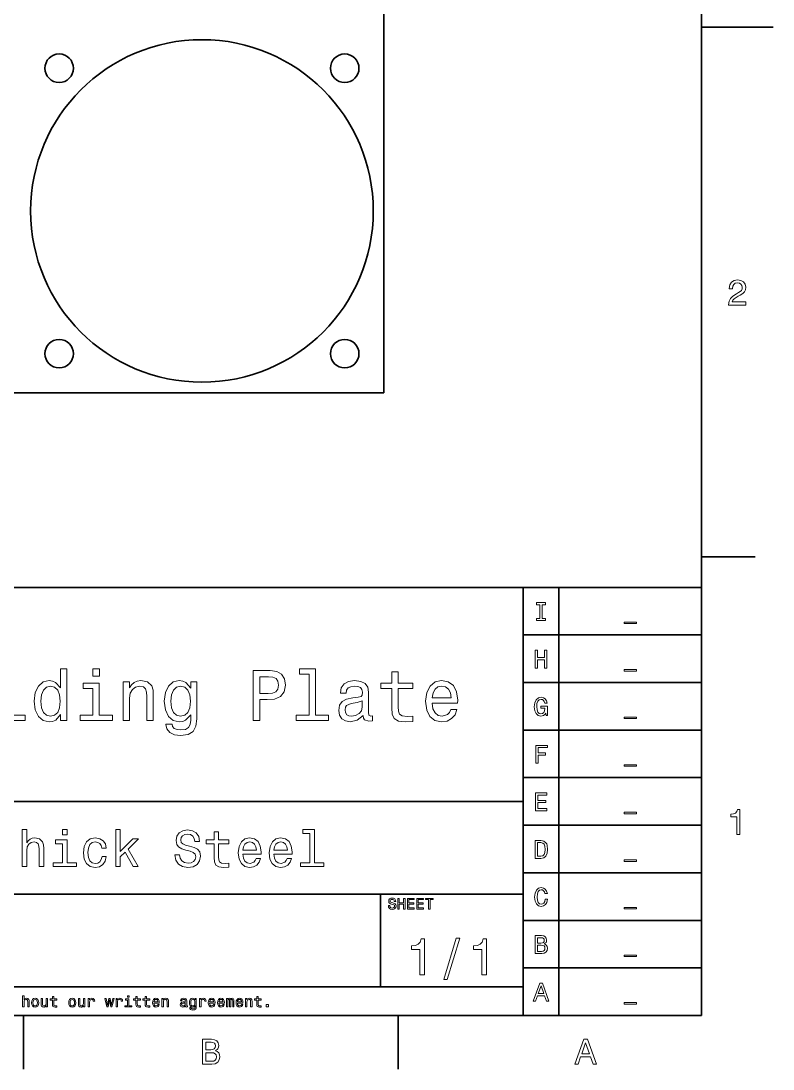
# Model space of a CAD drawing. Extents: x 0 to 420, y 0 to 297.
# Drawn here: x 314.6 to 420, y 2.5 to 149.4 of the extents above; entities that cross this region are included whole.
import ezdxf

# ---------------------------------------------------------------- set-up
doc = ezdxf.new("R2010")
doc.units = 0

msp = doc.modelspace()

# ---------------------------------------------------------------- linework, layer by layer
at = {"color": 7, "lineweight": 35}
for p, q in [((410, 10), (410, 287)), ((365.5, 97.249992), (365.5, 199.749985)), ((410, 148.5), (420, 148.5)), ((54.500008, 97.249992), (365.5, 97.249992)), ((410, 74.300003), (417.5, 74.300003)), ((220, 70), (410, 70)), ((385, 10), (385, 70)), ((390, 10), (390, 70)), ((410, 70), (410, 10)), ((385, 63.333332), (410, 63.333332)), ((385, 56.666668), (410, 56.666668)), ((385, 50), (410, 50)), ((385, 43.333332), (410, 43.333332)), ((220, 40), (385, 40)), ((385, 36.666668), (410, 36.666668)), ((385, 30), (410, 30)), ((220, 27), (385, 27)), ((365, 14), (365, 27)), ((385, 23.333334), (410, 23.333334)), ((385, 16.666666), (410, 16.666666)), ((220, 14), (385, 14)), ((10, 10), (410, 10)), ((220, 10), (410, 10)), ((315, 10), (315, 2.5)), ((367.5, 10), (367.5, 2.5))]:
    msp.add_line(p, q, dxfattribs=at)
at = {"color": 7, "lineweight": 13}
for points in [[(413.76947, 109.566788), (416.175079, 109.566788), (416.175079, 110.000504), (414.273773, 110.000504), (414.3797, 110.237534), (414.561249, 110.434219), (415.121033, 110.79229), (415.418579, 110.943588), (415.751434, 111.160446), (415.988464, 111.412613), (416.124634, 111.710159), (416.175079, 112.048058), (416.089355, 112.471687), (415.852325, 112.804543), (415.489197, 113.016357), (415.020172, 113.092003), (414.536041, 113.006271), (414.167877, 112.769234), (413.930847, 112.390999), (413.850159, 111.891716), (413.850159, 111.821114), (414.309082, 111.821114), (414.309082, 111.861458), (414.354462, 112.204399), (414.490631, 112.456558), (414.707489, 112.617943), (414.994965, 112.673416), (415.287476, 112.622986), (415.504333, 112.496902), (415.645538, 112.300217), (415.695984, 112.053101), (415.660675, 111.821114), (415.56485, 111.624428), (415.403473, 111.452957), (415.181549, 111.301659), (414.884003, 111.140274), (414.389771, 110.827591), (414.041779, 110.494743), (413.835022, 110.091286), (413.76947, 109.581917)], [(387.33429, 65.659821), (386.873199, 65.659821), (386.873199, 65.357224), (388.126801, 65.357224), (388.126801, 65.659821), (387.66571, 65.659821), (387.66571, 67.554626), (388.126801, 67.554626), (388.126801, 67.857224), (386.873199, 67.857224), (386.873199, 67.554626), (387.33429, 67.554626)], [(399.132568, 65.140724), (399.132568, 64.938995), (400.867432, 64.938995), (400.867432, 65.140724)], [(386.664276, 58.690563), (386.999298, 58.690563), (386.999298, 59.864914), (388.000732, 59.864914), (388.000732, 58.690563), (388.332123, 58.690563), (388.332123, 61.190563), (388.000732, 61.190563), (388.000732, 60.171112), (386.999298, 60.171112), (386.999298, 61.190563), (386.664276, 61.190563)], [(312.533142, 57.82925), (312.533142, 52.079971), (310.707489, 52.079971), (310.707489, 51.333572), (315.236298, 51.333572), (315.236298, 52.079971), (313.420746, 52.079971), (313.420746, 58.575645), (311.141205, 58.575645), (311.141205, 57.82925)], [(320.168579, 52.17075), (320.168579, 51.333572), (321.056183, 51.333572), (321.056183, 58.575645), (320.17868, 58.575645), (320.17868, 55.922909), (319.502869, 56.68948), (319.089325, 56.871037), (318.615265, 56.941643), (317.757935, 56.739914), (317.092224, 56.175072), (316.658508, 55.267288), (316.507202, 54.046829), (316.658508, 52.826366), (317.092224, 51.908501), (317.757935, 51.333572), (318.615265, 51.14193), (319.089325, 51.212536), (319.51297, 51.394093)], [(325.655609, 58.575645), (324.71759, 58.575645), (324.71759, 57.567001), (325.655609, 57.567001)], [(347.159943, 51.333572), (348.087891, 51.333572), (348.087891, 54.288902), (349.116699, 54.288902), (350.155609, 54.339336), (350.982697, 54.692364), (351.517273, 55.378242), (351.698853, 56.31628), (351.557617, 57.183716), (351.154175, 57.819164), (350.488464, 58.20245), (349.580688, 58.333572), (347.159943, 58.333572)], [(349.328522, 57.476223), (349.933716, 57.415707), (350.377502, 57.224064), (350.639771, 56.871037), (350.73053, 56.31628), (350.629669, 55.731266), (350.35733, 55.378242), (349.893372, 55.196686), (349.257904, 55.146252), (348.087891, 55.146252), (348.087891, 57.476223)], [(355.037445, 57.82925), (355.037445, 52.079971), (353.211792, 52.079971), (353.211792, 51.333572), (357.740631, 51.333572), (357.740631, 52.079971), (355.925049, 52.079971), (355.925049, 58.575645), (353.645508, 58.575645), (353.645508, 57.82925)], [(366.606628, 55.811958), (366.606628, 53.098701), (366.667114, 52.22118), (366.949554, 51.615993), (367.514404, 51.262966), (368.472595, 51.14193), (369.521606, 51.192364), (369.521606, 51.958931), (368.755035, 51.898415), (368.059052, 51.979107), (367.685852, 52.231266), (367.524475, 52.6549), (367.494232, 53.25), (367.494232, 55.811958), (369.521606, 55.811958), (369.521606, 56.568443), (367.494232, 56.568443), (367.494232, 58.152016), (366.606628, 58.152016), (366.606628, 56.568443), (365.073486, 56.568443), (365.073486, 55.811958)], [(399.132568, 58.474064), (399.132568, 58.272335), (400.867432, 58.272335), (400.867432, 58.474064)], [(318.766571, 56.144814), (319.351593, 56.003601), (319.79538, 55.610229), (320.057648, 54.954609), (320.158508, 54.046829), (320.057648, 53.12896), (319.79538, 52.473343), (319.351593, 52.069885), (318.766571, 51.938759), (318.211823, 52.069885), (317.788177, 52.473343), (317.505768, 53.13905), (317.414978, 54.046829), (317.505768, 54.944523), (317.788177, 55.600143), (318.211823, 56.003601)], [(325.625366, 52.079971), (325.625366, 56.568443), (323.345825, 56.568443), (323.345825, 55.811958), (324.737762, 55.811958), (324.737762, 52.079971), (322.92218, 52.079971), (322.92218, 51.333572), (327.46109, 51.333572), (327.46109, 52.079971)], [(328.984131, 51.333572), (329.871765, 51.333572), (329.871765, 54.460373), (329.962524, 55.176514), (330.255035, 55.701008), (330.708923, 56.023773), (331.314117, 56.144814), (331.798279, 56.043945), (332.100861, 55.771614), (332.252167, 55.317722), (332.302582, 54.712536), (332.302582, 51.333572), (333.190186, 51.333572), (333.190186, 54.894093), (333.149841, 55.610229), (332.968292, 56.20533), (332.373199, 56.75), (331.445251, 56.941643), (330.930847, 56.871037), (330.497101, 56.679394), (330.123901, 56.356628), (329.831421, 55.922909), (329.831421, 56.75), (328.984131, 56.75)], [(339.272339, 51.575645), (339.272339, 56.75), (338.425049, 56.75), (338.425049, 55.872478), (337.729095, 56.669308), (337.305481, 56.871037), (336.831421, 56.941643), (335.97406, 56.739914), (335.30835, 56.175072), (334.874634, 55.267288), (334.723328, 54.046829), (334.874634, 52.81628), (335.30835, 51.908501), (335.97406, 51.333572), (336.831421, 51.14193), (337.315552, 51.212536), (337.719025, 51.394093), (338.425049, 52.160664), (338.425049, 51.394093), (338.34436, 50.788902), (338.122467, 50.355186), (337.698853, 50.103024), (337.063385, 50.012245), (336.508636, 50.072765), (336.115265, 50.224064), (335.88327, 50.486309), (335.812683, 50.839336), (334.955322, 50.839336), (334.955322, 50.798988), (335.086456, 50.153458), (335.489899, 49.669308), (336.135437, 49.356628), (337.01297, 49.245674), (338.061951, 49.396973), (338.757935, 49.820602), (339.151306, 50.556915)], [(335.641205, 54.046829), (335.731995, 54.944523), (336.004333, 55.610229), (336.427948, 56.003601), (336.992798, 56.144814), (337.587891, 56.003601), (338.031677, 55.610229), (338.304016, 54.944523), (338.404907, 54.046829), (338.304016, 53.12896), (338.031677, 52.473343), (337.587891, 52.069885), (336.992798, 51.938759), (336.427948, 52.069885), (336.004333, 52.473343), (335.731995, 53.13905)], [(362.561951, 52.039623), (362.561951, 52.009365), (362.612366, 51.666424), (362.763672, 51.424351), (363.399109, 51.232708), (363.893372, 51.3134), (363.893372, 51.999279), (363.681549, 51.969021), (363.399109, 52.100143), (363.348694, 52.503601), (363.348694, 55.307636), (363.227661, 56.023773), (362.874634, 56.528095), (362.259338, 56.830688), (361.391907, 56.941643), (360.544647, 56.820602), (359.919312, 56.477665), (359.52594, 55.943081), (359.394806, 55.23703), (359.394806, 55.176514), (360.19162, 55.176514), (360.262238, 55.600143), (360.484131, 55.902737), (360.84726, 56.084293), (361.361664, 56.1549), (361.855896, 56.104465), (362.208923, 55.953171), (362.420746, 55.690922), (362.491333, 55.327808), (362.450989, 54.904179), (362.289612, 54.692364), (361.886169, 54.591499), (361.129669, 54.510807), (360.262238, 54.32925), (359.646973, 54.006485), (359.283844, 53.502159), (359.172913, 52.755764), (359.273773, 52.090057), (359.586426, 51.595821), (360.090759, 51.283138), (360.786743, 51.172188), (361.724762, 51.384007)], [(372.265106, 53.78458), (375.815552, 53.78458), (375.825623, 54.198124), (375.664246, 55.358067), (375.220459, 56.225502), (374.514404, 56.75), (373.576355, 56.941643), (372.658478, 56.739914), (371.952423, 56.175072), (371.498535, 55.257202), (371.337158, 54.046829), (371.488464, 52.806194), (371.942352, 51.898415), (372.638306, 51.333572), (373.546082, 51.14193), (374.332825, 51.273052), (374.978363, 51.615993), (375.452423, 52.160664), (375.724762, 52.886887), (374.847229, 52.886887), (374.66568, 52.483429), (374.403442, 52.180836), (373.657043, 51.938759), (373.082123, 52.049709), (372.648407, 52.402737), (372.365967, 52.977665), (372.265106, 53.754322)], [(372.265106, 54.530979), (372.376068, 55.226944), (372.648407, 55.741352), (373.061951, 56.054031), (373.606628, 56.164986), (374.141205, 56.054031), (374.554749, 55.741352), (374.806885, 55.226944), (374.897675, 54.530979)], [(388.159241, 52.35891), (388.220459, 52.023895), (388.400574, 52.023895), (388.400574, 53.37476), (387.489197, 53.37476), (387.489197, 53.068565), (388.051147, 53.068565), (388.051147, 53.046951), (388.007935, 52.715538), (387.89267, 52.470581), (387.716156, 52.315681), (387.496399, 52.265251), (387.251434, 52.33009), (387.060516, 52.524616), (386.938049, 52.845222), (386.894806, 53.284702), (386.934448, 53.720581), (387.056915, 54.041187), (387.251434, 54.23571), (387.514404, 54.304153), (387.694519, 54.268131), (387.842224, 54.167267), (387.950287, 53.997959), (388.011536, 53.771015), (388.368164, 53.771015), (388.274506, 54.116837), (388.097992, 54.376202), (387.849426, 54.534702), (387.536041, 54.592339), (387.125366, 54.502281), (386.815552, 54.239311), (386.617432, 53.825047), (386.548981, 53.273895), (386.617432, 52.719139), (386.815552, 52.304874), (387.107361, 52.041908), (387.474792, 51.955452), (387.680115, 51.984268), (387.863831, 52.056316), (388.022339, 52.182396)], [(362.46109, 53.229828), (362.340027, 52.70533), (362.017273, 52.301872), (361.533142, 52.039623), (360.938019, 51.948845), (360.554749, 51.999279), (360.28241, 52.160664), (360.110931, 52.443081), (360.060516, 52.836452), (360.100861, 53.18948), (360.262238, 53.441643), (360.907776, 53.724064), (361.724762, 53.8451), (362.46109, 54.087173)], [(399.132568, 51.807396), (399.132568, 51.605667), (400.867432, 51.605667), (400.867432, 51.807396)], [(386.761536, 45.357231), (387.096558, 45.357231), (387.096558, 46.506367), (388.148407, 46.506367), (388.148407, 46.805359), (387.096558, 46.805359), (387.096558, 47.554638), (388.389771, 47.554638), (388.389771, 47.857231), (386.761536, 47.857231)], [(399.132568, 45.140732), (399.132568, 44.939003), (400.867432, 44.939003), (400.867432, 45.140732)], [(386.74353, 38.690563), (388.328522, 38.690563), (388.328522, 38.993156), (387.074921, 38.993156), (387.074921, 39.839699), (388.19165, 39.839699), (388.19165, 40.138691), (387.074921, 40.138691), (387.074921, 40.88797), (388.299713, 40.88797), (388.299713, 41.190563), (386.74353, 41.190563)], [(399.132568, 38.474064), (399.132568, 38.272335), (400.867432, 38.272335), (400.867432, 38.474064)], [(414.909241, 35.366787), (415.368164, 35.366787), (415.368164, 38.892002), (415.025208, 38.892002), (414.934448, 38.584366), (414.752899, 38.377594), (414.475525, 38.256557), (414.092224, 38.216209), (414.092224, 37.858143), (414.909241, 37.858143)], [(314.83429, 30.881124), (315.468323, 30.881124), (315.468323, 33.114555), (315.533142, 33.62608), (315.742096, 34.000721), (316.066284, 34.23127), (316.498566, 34.317722), (316.844391, 34.245678), (317.060516, 34.051155), (317.16861, 33.726944), (317.20462, 33.29467), (317.20462, 30.881124), (317.838623, 30.881124), (317.838623, 33.424351), (317.809814, 33.935879), (317.680115, 34.36095), (317.255066, 34.75), (316.592224, 34.886887), (316.231995, 34.836456), (315.922211, 34.69957), (315.662842, 34.483429), (315.468323, 34.188042), (315.468323, 36.054035), (314.83429, 36.054035)], [(321.131134, 36.054035), (320.46109, 36.054035), (320.46109, 35.333572), (321.131134, 35.333572)], [(327.932281, 30.881124), (328.566284, 30.881124), (328.566284, 32.242798), (329.229126, 32.884007), (330.367432, 30.881124), (331.080688, 30.881124), (329.661377, 33.323486), (331.11673, 34.75), (330.317017, 34.75), (328.566284, 33.006485), (328.566284, 36.054035), (327.932281, 36.054035)], [(336.873199, 32.530979), (336.21759, 32.530979), (336.361694, 31.767292), (336.721924, 31.205332), (337.276672, 30.866714), (338.02594, 30.744236), (338.768036, 30.85951), (339.322784, 31.176514), (339.675812, 31.673632), (339.805481, 32.32925), (339.697418, 32.920029), (339.394836, 33.301872), (338.904907, 33.554035), (338.249298, 33.741356), (337.687317, 33.878242), (337.319885, 34.036743), (337.110962, 34.267292), (337.046112, 34.627522), (337.110962, 34.951729), (337.298279, 35.196686), (337.586456, 35.362392), (337.982727, 35.420029), (338.386169, 35.347984), (338.703186, 35.153458), (338.912109, 34.82925), (339.01297, 34.389771), (339.66861, 34.389771), (339.66861, 34.404179), (339.553314, 35.081413), (339.214722, 35.585735), (338.68158, 35.902737), (337.961121, 36.010807), (337.312683, 35.902737), (336.80838, 35.600143), (336.484161, 35.131844), (336.368896, 34.526657), (336.462555, 33.986313), (336.736328, 33.618877), (337.16861, 33.37392), (337.759369, 33.1866), (338.342957, 33.020893), (338.78244, 32.862392), (339.049011, 32.631844), (339.14267, 32.257206), (339.056213, 31.87536), (338.832855, 31.587177), (338.494263, 31.407061), (338.054779, 31.349424), (337.56485, 31.428675), (337.190216, 31.659222), (336.952454, 32.033863)], [(341.70752, 34.079971), (341.70752, 32.14193), (341.750732, 31.515131), (341.952454, 31.082853), (342.355927, 30.830692), (343.040344, 30.744236), (343.789642, 30.78026), (343.789642, 31.32781), (343.242096, 31.284582), (342.744965, 31.34222), (342.478394, 31.522335), (342.363129, 31.824928), (342.341522, 32.25), (342.341522, 34.079971), (343.789642, 34.079971), (343.789642, 34.620316), (342.341522, 34.620316), (342.341522, 35.751442), (341.70752, 35.751442), (341.70752, 34.620316), (340.612396, 34.620316), (340.612396, 34.079971)], [(355.1297, 35.520893), (355.1297, 31.414267), (353.825684, 31.414267), (353.825684, 30.881124), (357.060547, 30.881124), (357.060547, 31.414267), (355.763702, 31.414267), (355.763702, 36.054035), (354.135468, 36.054035), (354.135468, 35.520893)], [(321.109528, 31.414267), (321.109528, 34.620316), (319.481262, 34.620316), (319.481262, 34.079971), (320.475525, 34.079971), (320.475525, 31.414267), (319.17868, 31.414267), (319.17868, 30.881124), (322.420746, 30.881124), (322.420746, 31.414267)], [(325.972626, 33.467579), (326.599426, 33.467579), (326.469757, 34.043949), (326.159943, 34.497841), (325.677246, 34.77882), (325.050446, 34.886887), (324.358795, 34.742798), (323.832855, 34.339336), (323.501465, 33.68372), (323.386169, 32.804756), (323.494232, 31.932999), (323.818451, 31.284582), (324.329987, 30.881124), (325.028839, 30.744236), (325.648438, 30.852306), (326.131134, 31.1549), (326.462555, 31.630404), (326.606628, 32.264408), (326.001465, 32.264408), (325.893372, 31.860952), (325.69165, 31.558357), (325.403473, 31.371038), (325.050446, 31.3134), (324.610962, 31.407061), (324.293945, 31.695246), (324.099426, 32.163544), (324.034607, 32.82637), (324.099426, 33.474785), (324.301147, 33.943085), (324.625366, 34.23127), (325.050446, 34.332134), (325.425079, 34.267292), (325.706055, 34.101585), (325.893372, 33.827812)], [(345.749298, 32.631844), (348.285309, 32.631844), (348.292511, 32.927235), (348.177246, 33.755764), (347.860229, 34.375362), (347.355927, 34.75), (346.685883, 34.886887), (346.030273, 34.742798), (345.52594, 34.339336), (345.201752, 33.68372), (345.086487, 32.819164), (345.19455, 31.932999), (345.518738, 31.284582), (346.015869, 30.881124), (346.664276, 30.744236), (347.226257, 30.837896), (347.687347, 31.082853), (348.02594, 31.471903), (348.22049, 31.990635), (347.593689, 31.990635), (347.463989, 31.70245), (347.276672, 31.486311), (346.74353, 31.3134), (346.332886, 31.392653), (346.023071, 31.644814), (345.82135, 32.055477), (345.749298, 32.610229)], [(345.749298, 33.164986), (345.828552, 33.662106), (346.023071, 34.029541), (346.318451, 34.252884), (346.70752, 34.332134), (347.089355, 34.252884), (347.384735, 34.029541), (347.56485, 33.662106), (347.6297, 33.164986)], [(350.086487, 32.631844), (352.622498, 32.631844), (352.6297, 32.927235), (352.514435, 33.755764), (352.197418, 34.375362), (351.693115, 34.75), (351.023071, 34.886887), (350.367462, 34.742798), (349.863129, 34.339336), (349.53891, 33.68372), (349.423645, 32.819164), (349.531708, 31.932999), (349.855927, 31.284582), (350.353027, 30.881124), (351.001465, 30.744236), (351.563416, 30.837896), (352.024506, 31.082853), (352.363129, 31.471903), (352.557648, 31.990635), (351.930847, 31.990635), (351.801178, 31.70245), (351.613861, 31.486311), (351.080719, 31.3134), (350.670044, 31.392653), (350.36026, 31.644814), (350.158508, 32.055477), (350.086487, 32.610229)], [(350.086487, 33.164986), (350.16571, 33.662106), (350.36026, 34.029541), (350.65564, 34.252884), (351.044678, 34.332134), (351.426514, 34.252884), (351.721924, 34.029541), (351.902039, 33.662106), (351.966888, 33.164986)], [(387.496399, 34.523895), (386.664276, 34.523895), (386.664276, 32.023895), (387.496399, 32.023895), (387.889038, 32.103146), (388.180847, 32.344501), (388.360962, 32.737152), (388.425812, 33.273895), (388.368164, 33.821445), (388.296112, 34.037582), (388.195251, 34.210495), (387.903473, 34.444645), (387.712555, 34.502281)], [(387.471191, 34.224903), (387.744965, 34.170868), (387.932281, 34.005165), (388.043945, 33.709774), (388.079987, 33.273895), (388.040344, 32.852425), (387.92868, 32.557037), (387.737762, 32.380524), (387.471191, 32.322887), (386.999298, 32.322887), (386.999298, 34.224903)], [(399.132568, 31.807396), (399.132568, 31.605667), (400.867432, 31.605667), (400.867432, 31.807396)], [(388.083588, 26.286623), (388.011536, 25.984028), (387.89267, 25.767891), (387.726959, 25.634605), (387.53244, 25.591377), (387.298279, 25.656219), (387.114563, 25.850742), (386.992065, 26.167746), (386.952454, 26.607227), (386.992065, 27.043106), (387.110962, 27.363712), (387.294678, 27.558235), (387.53244, 27.62668), (387.705322, 27.590656), (387.853027, 27.489792), (387.968292, 27.327688), (388.047546, 27.104345), (388.389771, 27.104345), (388.281708, 27.446564), (388.094391, 27.705931), (387.838623, 27.868034), (387.53244, 27.925671), (387.150574, 27.835613), (386.858795, 27.583452), (386.671478, 27.169188), (386.606628, 26.607227), (386.671478, 26.045267), (386.858795, 25.631002), (387.150574, 25.375238), (387.53244, 25.288784), (387.867432, 25.357227), (388.137604, 25.548149), (388.328522, 25.861549), (388.429413, 26.286623)], [(366.309082, 25.413544), (366.112396, 25.413544), (366.155609, 25.184437), (366.263702, 25.015848), (366.430115, 24.914265), (366.654907, 24.87752), (366.877533, 24.912102), (367.043945, 25.007204), (367.149841, 25.15634), (367.188751, 25.353025), (367.156342, 25.530258), (367.065552, 25.644812), (366.918579, 25.720461), (366.721893, 25.776655), (366.553314, 25.817722), (366.443085, 25.865273), (366.380402, 25.934437), (366.360962, 26.042505), (366.380402, 26.139769), (366.436584, 26.213255), (366.523041, 26.262968), (366.641937, 26.280258), (366.76297, 26.258644), (366.858063, 26.200287), (366.920746, 26.103025), (366.951019, 25.97118), (367.147705, 25.97118), (367.147705, 25.975504), (367.113098, 26.178673), (367.011536, 26.329969), (366.851593, 26.425072), (366.635437, 26.457491), (366.440918, 26.425072), (366.289612, 26.334293), (366.192352, 26.193804), (366.157776, 26.012247), (366.185883, 25.850143), (366.268005, 25.739912), (366.397705, 25.666426), (366.574921, 25.610229), (366.75, 25.560518), (366.881836, 25.512968), (366.961823, 25.443804), (366.989899, 25.331411), (366.963989, 25.216858), (366.896973, 25.130402), (366.79538, 25.076368), (366.663544, 25.059076), (366.516571, 25.082851), (366.404175, 25.152016), (366.332855, 25.264408)], [(367.450287, 24.918587), (367.651306, 24.918587), (367.651306, 25.623198), (368.252167, 25.623198), (368.252167, 24.918587), (368.451019, 24.918587), (368.451019, 26.418587), (368.252167, 26.418587), (368.252167, 25.806915), (367.651306, 25.806915), (367.651306, 26.418587), (367.450287, 26.418587)], [(368.798981, 24.918587), (369.75, 24.918587), (369.75, 25.100143), (368.997833, 25.100143), (368.997833, 25.608068), (369.667877, 25.608068), (369.667877, 25.787462), (368.997833, 25.787462), (368.997833, 26.23703), (369.732697, 26.23703), (369.732697, 26.418587), (368.798981, 26.418587)], [(370.100159, 24.918587), (371.051147, 24.918587), (371.051147, 25.100143), (370.298981, 25.100143), (370.298981, 25.608068), (370.969025, 25.608068), (370.969025, 25.787462), (370.298981, 25.787462), (370.298981, 26.23703), (371.033875, 26.23703), (371.033875, 26.418587), (370.100159, 26.418587)], [(371.755768, 24.918587), (371.95462, 24.918587), (371.95462, 26.23703), (372.408508, 26.23703), (372.408508, 26.418587), (371.299713, 26.418587), (371.299713, 26.23703), (371.755768, 26.23703)], [(399.132568, 25.14073), (399.132568, 24.939001), (400.867432, 24.939001), (400.867432, 25.14073)], [(370.533142, 15.700288), (371.188751, 15.700288), (371.188751, 20.736311), (370.698853, 20.736311), (370.569153, 20.296829), (370.309784, 20.00144), (369.913544, 19.828529), (369.365997, 19.770893), (369.365997, 19.259365), (370.533142, 19.259365)], [(373.876068, 15.030259), (374.373199, 15.030259), (376.116699, 20.837175), (375.612396, 20.837175)], [(379.207489, 15.700288), (379.863098, 15.700288), (379.863098, 20.736311), (379.373199, 20.736311), (379.2435, 20.296829), (378.984131, 20.00144), (378.587891, 19.828529), (378.040344, 19.770893), (378.040344, 19.259365), (379.207489, 19.259365)], [(387.950287, 20.041426), (388.202454, 20.250359), (388.267303, 20.39085), (388.28891, 20.563761), (388.242065, 20.833933), (388.101593, 21.028458), (387.874634, 21.147333), (387.557648, 21.190561), (386.667877, 21.190561), (386.667877, 18.690561), (387.608063, 18.690561), (387.943085, 18.740993), (388.19165, 18.888687), (388.346558, 19.122837), (388.400574, 19.43984), (388.368164, 19.652376), (388.281708, 19.82889), (388.141205, 19.958572)], [(387.489197, 20.153097), (386.999298, 20.153097), (386.999298, 20.891569), (387.518005, 20.891569), (387.712555, 20.869957), (387.849426, 20.805115), (387.932281, 20.693443), (387.96109, 20.527737), (387.92868, 20.36203), (387.842224, 20.246758), (387.694519, 20.174711)], [(387.568451, 18.989553), (386.999298, 18.989553), (386.999298, 19.850504), (387.536041, 19.850504), (387.76297, 19.825287), (387.925079, 19.74964), (388.022339, 19.619957), (388.054749, 19.432636), (388.022339, 19.234509), (387.932281, 19.097622), (387.780975, 19.014769)], [(399.132568, 18.474064), (399.132568, 18.272335), (400.867432, 18.272335), (400.867432, 18.474064)], [(386.404907, 12.023895), (386.736328, 12.023895), (386.999298, 12.758765), (387.997131, 12.758765), (388.260101, 12.023895), (388.598694, 12.023895), (387.683716, 14.527497), (387.316284, 14.527497)], [(387.114563, 13.064961), (387.5, 14.167267), (387.885437, 13.064961)], [(314.8862, 11.214337), (315.076385, 11.214337), (315.076385, 11.884366), (315.095856, 12.037825), (315.158508, 12.150216), (315.255798, 12.21938), (315.385468, 12.245317), (315.489227, 12.223703), (315.554077, 12.165346), (315.586487, 12.068084), (315.59729, 11.938401), (315.59729, 11.214337), (315.787476, 11.214337), (315.787476, 11.977305), (315.778839, 12.130764), (315.739929, 12.258286), (315.612427, 12.375), (315.413574, 12.416066), (315.305481, 12.400937), (315.212555, 12.359871), (315.134766, 12.295029), (315.076385, 12.206412), (315.076385, 12.766211), (314.8862, 12.766211)], [(316.131165, 11.793588), (316.165741, 11.5299), (316.265167, 11.335375), (316.422943, 11.214337), (316.634766, 11.173271), (316.844421, 11.214337), (317.002197, 11.333214), (317.101624, 11.527738), (317.138367, 11.793588), (317.101624, 12.057277), (317.002197, 12.253963), (316.844421, 12.372839), (316.634766, 12.416066), (316.422943, 12.372839), (316.265167, 12.251801), (316.165741, 12.057277)], [(316.325684, 11.79575), (316.345123, 11.990274), (316.40564, 12.130764), (316.502899, 12.217219), (316.634766, 12.247478), (316.764435, 12.217219), (316.861694, 12.132925), (316.922211, 11.990274), (316.943848, 11.79575), (316.922211, 11.599064), (316.861694, 11.456412), (316.764435, 11.369957), (316.634766, 11.341859), (316.502899, 11.369957), (316.40564, 11.456412), (316.345123, 11.599064)], [(318.383301, 12.375), (318.193115, 12.375), (318.193115, 11.704971), (318.171509, 11.549352), (318.108826, 11.43696), (318.011566, 11.367796), (317.884033, 11.346182), (317.78244, 11.363473), (317.71759, 11.415346), (317.680847, 11.503963), (317.672211, 11.629323), (317.672211, 12.375), (317.482025, 12.375), (317.482025, 11.612032), (317.488495, 11.458573), (317.529572, 11.331052), (317.654938, 11.214337), (317.855927, 11.173271), (317.963989, 11.188401), (318.056946, 11.227305), (318.136902, 11.294309), (318.201752, 11.391571), (318.201752, 11.214337), (318.383301, 11.214337)], [(319.044708, 12.173991), (319.044708, 11.59258), (319.057678, 11.404539), (319.118195, 11.274856), (319.239227, 11.199207), (319.44455, 11.173271), (319.669342, 11.184078), (319.669342, 11.348343), (319.505066, 11.335375), (319.355957, 11.352666), (319.27597, 11.4067), (319.241394, 11.497478), (319.234894, 11.625), (319.234894, 12.173991), (319.669342, 12.173991), (319.669342, 12.336096), (319.234894, 12.336096), (319.234894, 12.675432), (319.044708, 12.675432), (319.044708, 12.336096), (318.716187, 12.336096), (318.716187, 12.173991)], [(321.335754, 11.793588), (321.370361, 11.5299), (321.469788, 11.335375), (321.627563, 11.214337), (321.839355, 11.173271), (322.049011, 11.214337), (322.206818, 11.333214), (322.306213, 11.527738), (322.342987, 11.793588), (322.306213, 12.057277), (322.206818, 12.253963), (322.049011, 12.372839), (321.839355, 12.416066), (321.627563, 12.372839), (321.469788, 12.251801), (321.370361, 12.057277)], [(321.530304, 11.79575), (321.549744, 11.990274), (321.61026, 12.130764), (321.70752, 12.217219), (321.839355, 12.247478), (321.969055, 12.217219), (322.066315, 12.132925), (322.126831, 11.990274), (322.148438, 11.79575), (322.126831, 11.599064), (322.066315, 11.456412), (321.969055, 11.369957), (321.839355, 11.341859), (321.70752, 11.369957), (321.61026, 11.456412), (321.549744, 11.599064)], [(323.587952, 12.375), (323.397736, 12.375), (323.397736, 11.704971), (323.376129, 11.549352), (323.313446, 11.43696), (323.216187, 11.367796), (323.088654, 11.346182), (322.987061, 11.363473), (322.922241, 11.415346), (322.885498, 11.503963), (322.876831, 11.629323), (322.876831, 12.375), (322.686646, 12.375), (322.686646, 11.612032), (322.693115, 11.458573), (322.734192, 11.331052), (322.859558, 11.214337), (323.060547, 11.173271), (323.16864, 11.188401), (323.261566, 11.227305), (323.341553, 11.294309), (323.406372, 11.391571), (323.406372, 11.214337), (323.587952, 11.214337)], [(324.065613, 11.214337), (324.255798, 11.214337), (324.255798, 11.877882), (324.275269, 12.037825), (324.333618, 12.152378), (324.428711, 12.221542), (324.556244, 12.245317), (324.651337, 12.230187), (324.722656, 12.18696), (324.7659, 12.113473), (324.781006, 12.01405), (324.973389, 12.01405), (324.947449, 12.189121), (324.876129, 12.314482), (324.757263, 12.39013), (324.595154, 12.416066), (324.484924, 12.398775), (324.389801, 12.355548), (324.305511, 12.282061), (324.238525, 12.182637), (324.238525, 12.375), (324.065613, 12.375)], [(326.871094, 11.214337), (327.044006, 12.199928), (327.216919, 11.214337), (327.398468, 11.214337), (327.683777, 12.375), (327.500061, 12.375), (327.307678, 11.389409), (327.136932, 12.375), (326.948883, 12.375), (326.778137, 11.389409), (326.585785, 12.375), (326.404236, 12.375), (326.689514, 11.214337)], [(327.969055, 11.214337), (328.159271, 11.214337), (328.159271, 11.877882), (328.178711, 12.037825), (328.237091, 12.152378), (328.332184, 12.221542), (328.459717, 12.245317), (328.55481, 12.230187), (328.626129, 12.18696), (328.669373, 12.113473), (328.684479, 12.01405), (328.876831, 12.01405), (328.850922, 12.189121), (328.779602, 12.314482), (328.660706, 12.39013), (328.498596, 12.416066), (328.388367, 12.398775), (328.293274, 12.355548), (328.208984, 12.282061), (328.141968, 12.182637), (328.141968, 12.375), (327.969055, 12.375)], [(329.780304, 11.37428), (329.780304, 12.336096), (329.29184, 12.336096), (329.29184, 12.173991), (329.590118, 12.173991), (329.590118, 11.37428), (329.20105, 11.37428), (329.20105, 11.214337), (330.173676, 11.214337), (330.173676, 11.37428)], [(329.786804, 12.766211), (329.585785, 12.766211), (329.585785, 12.550073), (329.786804, 12.550073)], [(330.755096, 12.173991), (330.755096, 11.59258), (330.768066, 11.404539), (330.828583, 11.274856), (330.949615, 11.199207), (331.154968, 11.173271), (331.37973, 11.184078), (331.37973, 11.348343), (331.215454, 11.335375), (331.066345, 11.352666), (330.986359, 11.4067), (330.951782, 11.497478), (330.945312, 11.625), (330.945312, 12.173991), (331.37973, 12.173991), (331.37973, 12.336096), (330.945312, 12.336096), (330.945312, 12.675432), (330.755096, 12.675432), (330.755096, 12.336096), (330.426575, 12.336096), (330.426575, 12.173991)], [(332.056244, 12.173991), (332.056244, 11.59258), (332.069214, 11.404539), (332.12973, 11.274856), (332.250793, 11.199207), (332.456116, 11.173271), (332.680908, 11.184078), (332.680908, 11.348343), (332.516632, 11.335375), (332.367493, 11.352666), (332.287537, 11.4067), (332.25293, 11.497478), (332.24646, 11.625), (332.24646, 12.173991), (332.680908, 12.173991), (332.680908, 12.336096), (332.24646, 12.336096), (332.24646, 12.675432), (332.056244, 12.675432), (332.056244, 12.336096), (331.727722, 12.336096), (331.727722, 12.173991)], [(333.268799, 11.739553), (334.029602, 11.739553), (334.031769, 11.82817), (333.997192, 12.076729), (333.902069, 12.262609), (333.750793, 12.375), (333.549774, 12.416066), (333.353088, 12.372839), (333.201782, 12.251801), (333.104523, 12.055116), (333.069946, 11.79575), (333.102356, 11.5299), (333.199615, 11.335375), (333.348755, 11.214337), (333.543274, 11.173271), (333.711884, 11.201369), (333.85022, 11.274856), (333.951782, 11.391571), (334.010132, 11.547191), (333.822113, 11.547191), (333.783203, 11.460735), (333.72699, 11.395893), (333.567078, 11.34402), (333.443848, 11.367796), (333.350922, 11.443444), (333.290405, 11.566643), (333.268799, 11.733069)], [(333.268799, 11.899496), (333.292572, 12.048632), (333.350922, 12.158862), (333.439545, 12.225864), (333.556244, 12.24964), (333.670807, 12.225864), (333.75943, 12.158862), (333.813477, 12.048632), (333.832916, 11.899496)], [(334.403503, 11.214337), (334.593719, 11.214337), (334.593719, 11.884366), (334.613159, 12.037825), (334.675842, 12.150216), (334.773132, 12.21938), (334.902802, 12.245317), (335.006531, 12.223703), (335.071381, 12.165346), (335.103821, 12.068084), (335.114624, 11.938401), (335.114624, 11.214337), (335.30481, 11.214337), (335.30481, 11.977305), (335.296173, 12.130764), (335.257263, 12.258286), (335.129761, 12.375), (334.930908, 12.416066), (334.820679, 12.400937), (334.727722, 12.359871), (334.647766, 12.290707), (334.585083, 12.197767), (334.585083, 12.375), (334.403503, 12.375)], [(337.695312, 11.365634), (337.695312, 11.35915), (337.706116, 11.285663), (337.738525, 11.233789), (337.874695, 11.192723), (337.980621, 11.210014), (337.980621, 11.356989), (337.935242, 11.350505), (337.874695, 11.378602), (337.863892, 11.465057), (337.863892, 12.065923), (337.837952, 12.21938), (337.762329, 12.32745), (337.630463, 12.392291), (337.44458, 12.416066), (337.263031, 12.39013), (337.129028, 12.316643), (337.044739, 12.202089), (337.016632, 12.050793), (337.016632, 12.037825), (337.187378, 12.037825), (337.202515, 12.128603), (337.250061, 12.193444), (337.327881, 12.232349), (337.43811, 12.247478), (337.544006, 12.236671), (337.619659, 12.204251), (337.665039, 12.148055), (337.680176, 12.070245), (337.671539, 11.979467), (337.636963, 11.934078), (337.550507, 11.912464), (337.388397, 11.895173), (337.202515, 11.856268), (337.070679, 11.787104), (336.992859, 11.679035), (336.969086, 11.519093), (336.990692, 11.376441), (337.057709, 11.270534), (337.165771, 11.20353), (337.314911, 11.179755), (337.51593, 11.225144)], [(337.673706, 11.620677), (337.647766, 11.508286), (337.578613, 11.42183), (337.474854, 11.365634), (337.347321, 11.346182), (337.265198, 11.356989), (337.206848, 11.391571), (337.170105, 11.452089), (337.159302, 11.536384), (337.167938, 11.612032), (337.202515, 11.666066), (337.340851, 11.726585), (337.51593, 11.752522), (337.673706, 11.804395)], [(339.210449, 11.266211), (339.210449, 12.375), (339.02887, 12.375), (339.02887, 12.18696), (338.879761, 12.357709), (338.788971, 12.400937), (338.687378, 12.416066), (338.503662, 12.372839), (338.361023, 12.251801), (338.268066, 12.057277), (338.235657, 11.79575), (338.268066, 11.532061), (338.361023, 11.337536), (338.503662, 11.214337), (338.687378, 11.173271), (338.791138, 11.188401), (338.877594, 11.227305), (339.02887, 11.391571), (339.02887, 11.227305), (339.011597, 11.097623), (338.96405, 11.004683), (338.87326, 10.950648), (338.737091, 10.931196), (338.618225, 10.944164), (338.533936, 10.976585), (338.484222, 11.032782), (338.469086, 11.10843), (338.28537, 11.10843), (338.28537, 11.099784), (338.313477, 10.961455), (338.399933, 10.857709), (338.538269, 10.790707), (338.726288, 10.766931), (338.95108, 10.799352), (339.10022, 10.89013), (339.184509, 11.047911)], [(338.432343, 11.79575), (338.451782, 11.988112), (338.510162, 12.130764), (338.600922, 12.215057), (338.721985, 12.245317), (338.849487, 12.215057), (338.94458, 12.130764), (339.00293, 11.988112), (339.024567, 11.79575), (339.00293, 11.599064), (338.94458, 11.458573), (338.849487, 11.372118), (338.721985, 11.34402), (338.600922, 11.372118), (338.510162, 11.458573), (338.451782, 11.601225)], [(339.679474, 11.214337), (339.869659, 11.214337), (339.869659, 11.877882), (339.889099, 12.037825), (339.947479, 12.152378), (340.042572, 12.221542), (340.170105, 12.245317), (340.265198, 12.230187), (340.336517, 12.18696), (340.379761, 12.113473), (340.394897, 12.01405), (340.58725, 12.01405), (340.56131, 12.189121), (340.48999, 12.314482), (340.371094, 12.39013), (340.208984, 12.416066), (340.098755, 12.398775), (340.003662, 12.355548), (339.919373, 12.282061), (339.852356, 12.182637), (339.852356, 12.375), (339.679474, 12.375)], [(341.075714, 11.739553), (341.836517, 11.739553), (341.838684, 11.82817), (341.804108, 12.076729), (341.709015, 12.262609), (341.557709, 12.375), (341.356689, 12.416066), (341.160004, 12.372839), (341.008728, 12.251801), (340.911438, 12.055116), (340.876862, 11.79575), (340.909302, 11.5299), (341.006561, 11.335375), (341.155701, 11.214337), (341.35022, 11.173271), (341.518799, 11.201369), (341.657135, 11.274856), (341.758728, 11.391571), (341.817078, 11.547191), (341.629028, 11.547191), (341.590118, 11.460735), (341.533936, 11.395893), (341.373993, 11.34402), (341.250793, 11.367796), (341.157837, 11.443444), (341.097351, 11.566643), (341.075714, 11.733069)], [(341.075714, 11.899496), (341.099487, 12.048632), (341.157837, 12.158862), (341.24646, 12.225864), (341.36319, 12.24964), (341.477722, 12.225864), (341.566345, 12.158862), (341.620392, 12.048632), (341.639832, 11.899496)], [(342.376892, 11.739553), (343.137695, 11.739553), (343.139832, 11.82817), (343.105255, 12.076729), (343.010162, 12.262609), (342.858856, 12.375), (342.657837, 12.416066), (342.461182, 12.372839), (342.309875, 12.251801), (342.212616, 12.055116), (342.17804, 11.79575), (342.210449, 11.5299), (342.307709, 11.335375), (342.456848, 11.214337), (342.651367, 11.173271), (342.819946, 11.201369), (342.958282, 11.274856), (343.059875, 11.391571), (343.118225, 11.547191), (342.930176, 11.547191), (342.891296, 11.460735), (342.835083, 11.395893), (342.67514, 11.34402), (342.551941, 11.367796), (342.459015, 11.443444), (342.398499, 11.566643), (342.376892, 11.733069)], [(342.376892, 11.899496), (342.400635, 12.048632), (342.459015, 12.158862), (342.547607, 12.225864), (342.664337, 12.24964), (342.7789, 12.225864), (342.867493, 12.158862), (342.921539, 12.048632), (342.940979, 11.899496)], [(343.435974, 11.214337), (343.611023, 11.214337), (343.611023, 11.990274), (343.621826, 12.106989), (343.654236, 12.191282), (343.703979, 12.240994), (343.768799, 12.260447), (343.820679, 12.243155), (343.855255, 12.199928), (343.872559, 12.126441), (343.879028, 12.029179), (343.879028, 11.214337), (344.043304, 11.214337), (344.043304, 11.990274), (344.054108, 12.104827), (344.086548, 12.189121), (344.138397, 12.240994), (344.203247, 12.260447), (344.255127, 12.243155), (344.289703, 12.199928), (344.31131, 12.029179), (344.31131, 11.214337), (344.486389, 11.214337), (344.486389, 12.016211), (344.475586, 12.182637), (344.44101, 12.310159), (344.371826, 12.387968), (344.25946, 12.416066), (344.127594, 12.372839), (344.026001, 12.247478), (343.946045, 12.370678), (343.812042, 12.416066), (343.688843, 12.372839), (343.604553, 12.251801), (343.604553, 12.375), (343.435974, 12.375)], [(344.979187, 11.739553), (345.73999, 11.739553), (345.742157, 11.82817), (345.707581, 12.076729), (345.612488, 12.262609), (345.461182, 12.375), (345.260162, 12.416066), (345.063477, 12.372839), (344.91217, 12.251801), (344.814911, 12.055116), (344.780334, 11.79575), (344.812744, 11.5299), (344.910034, 11.335375), (345.059143, 11.214337), (345.253662, 11.173271), (345.422272, 11.201369), (345.560608, 11.274856), (345.66217, 11.391571), (345.720551, 11.547191), (345.532501, 11.547191), (345.493591, 11.460735), (345.437408, 11.395893), (345.277466, 11.34402), (345.154266, 11.367796), (345.06131, 11.443444), (345.000793, 11.566643), (344.979187, 11.733069)], [(344.979187, 11.899496), (345.00296, 12.048632), (345.06131, 12.158862), (345.149933, 12.225864), (345.266663, 12.24964), (345.381195, 12.225864), (345.469818, 12.158862), (345.523865, 12.048632), (345.543304, 11.899496)], [(346.113922, 11.214337), (346.304108, 11.214337), (346.304108, 11.884366), (346.323578, 12.037825), (346.38623, 12.150216), (346.483521, 12.21938), (346.61319, 12.245317), (346.716949, 12.223703), (346.781799, 12.165346), (346.814209, 12.068084), (346.825012, 11.938401), (346.825012, 11.214337), (347.015198, 11.214337), (347.015198, 11.977305), (347.006561, 12.130764), (346.967651, 12.258286), (346.840149, 12.375), (346.641296, 12.416066), (346.531067, 12.400937), (346.43811, 12.359871), (346.358154, 12.290707), (346.295471, 12.197767), (346.295471, 12.375), (346.113922, 12.375)], [(347.670105, 12.173991), (347.670105, 11.59258), (347.683075, 11.404539), (347.743591, 11.274856), (347.864624, 11.199207), (348.069977, 11.173271), (348.294739, 11.184078), (348.294739, 11.348343), (348.130493, 11.335375), (347.981354, 11.352666), (347.901367, 11.4067), (347.866791, 11.497478), (347.860321, 11.625), (347.860321, 12.173991), (348.294739, 12.173991), (348.294739, 12.336096), (347.860321, 12.336096), (347.860321, 12.675432), (347.670105, 12.675432), (347.670105, 12.336096), (347.341583, 12.336096), (347.341583, 12.173991)], [(399.132568, 11.807397), (399.132568, 11.605667), (400.867432, 11.605667), (400.867432, 11.807397)], [(349.014496, 11.214337), (349.312744, 11.214337), (349.312744, 11.536384), (349.014496, 11.536384)], [(341.880402, 5.057997), (342.233429, 5.350504), (342.324219, 5.54719), (342.354462, 5.789265), (342.28891, 6.167507), (342.092224, 6.439841), (341.774506, 6.606268), (341.330688, 6.666787), (340.085022, 6.666787), (340.085022, 3.166787), (341.401306, 3.166787), (341.870331, 3.237392), (342.218292, 3.444164), (342.43515, 3.771974), (342.510803, 4.215778), (342.465424, 4.513329), (342.344391, 4.760447), (342.147705, 4.942003)], [(341.234863, 5.214337), (340.549011, 5.214337), (340.549011, 6.248199), (341.275208, 6.248199), (341.547546, 6.217939), (341.739197, 6.127161), (341.855194, 5.970821), (341.895538, 5.738832), (341.850159, 5.506845), (341.729126, 5.345461), (341.522339, 5.244596)], [(392.216858, 3.166787), (392.680847, 3.166787), (393.049011, 4.195605), (394.445984, 4.195605), (394.814117, 3.166787), (395.288177, 3.166787), (394.007202, 6.67183), (393.492798, 6.67183)], [(393.210388, 4.624279), (393.75, 6.167507), (394.289642, 4.624279)], [(341.345825, 3.585375), (340.549011, 3.585375), (340.549011, 4.790706), (341.300446, 4.790706), (341.618164, 4.755404), (341.845093, 4.649496), (341.981262, 4.467939), (342.026672, 4.205691), (341.981262, 3.928314), (341.855194, 3.736671), (341.643372, 3.620677)]]:
    msp.add_lwpolyline(points, close=True, dxfattribs=at)
at = {"color": 7, "lineweight": 35}
for centre, radius in [((340, 122.749992), 24), ((320, 142.75), 2), ((360, 142.75), 2), ((320, 102.749992), 2), ((360, 102.749992), 2)]:
    msp.add_circle(centre, radius, dxfattribs=at)

doc.saveas('drawing.dxf')
